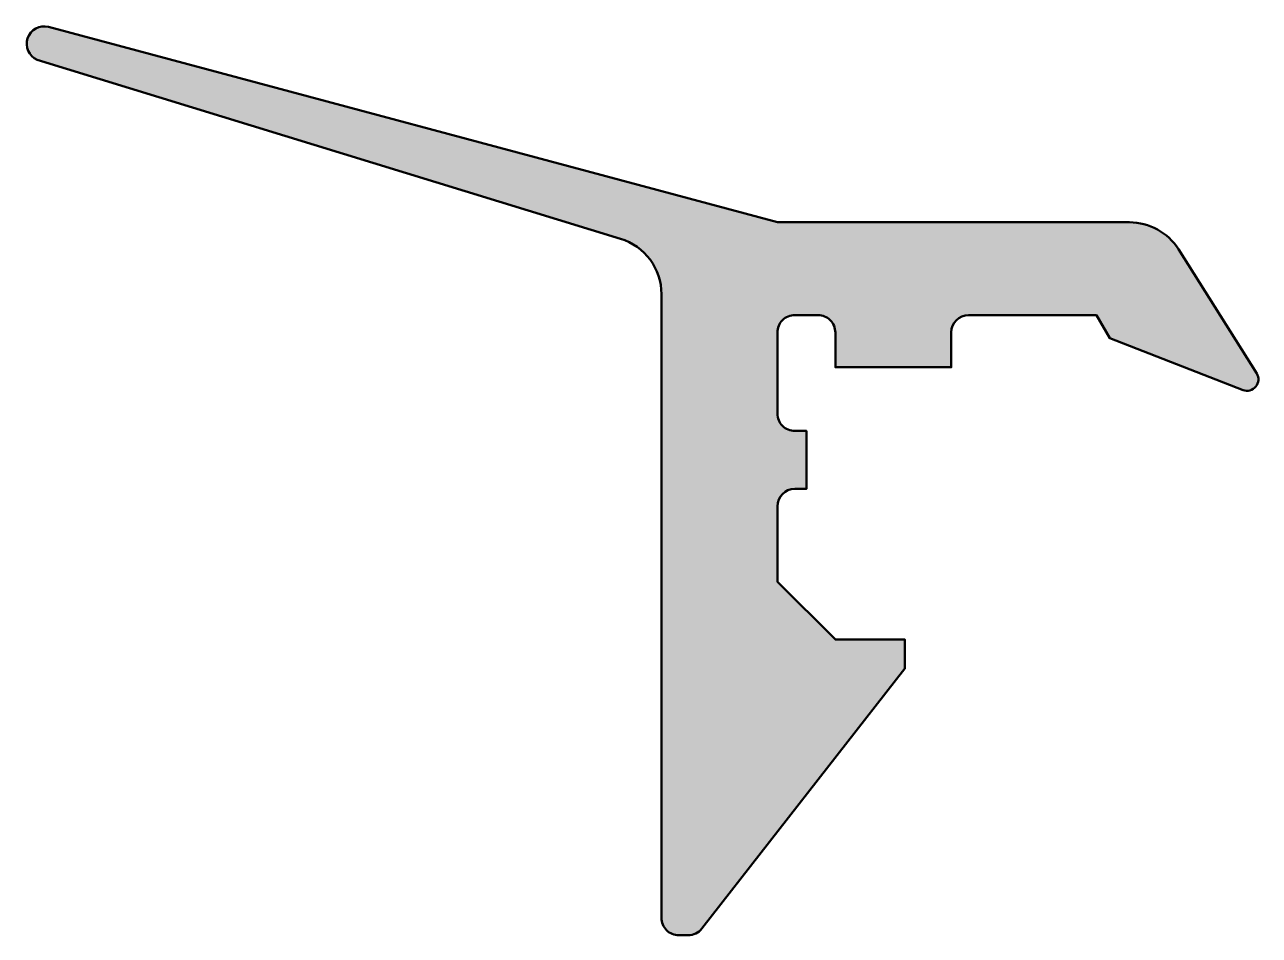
# Model space of a CAD drawing. Extents: x -13.5 to 7.8, y -9.6 to 6.1.
import ezdxf

# ---------------------------------------------------------------- set-up
doc = ezdxf.new("R2010")
doc.units = 0
doc.layers.add('0S-Plastic contour', color=254, linetype='Continuous', lineweight=50)
doc.layers.add('0S-Plastic hatch', color=253, linetype='Continuous', lineweight=25)

# ---------------------------------------------------------------- blocks, each defined once
blk = doc.blocks.new('224544__EF258E9B_5E08_4B84_AF27_FAB11A50144F_')
at = {"layer": '0S-Plastic hatch'}
h = blk.add_hatch(color=256, dxfattribs=at)
edge = h.paths.add_edge_path()
edge.add_line((-13.27364406585693, 5.505090808868406), (-3.207000112533568, 2.416999912261962))
edge.add_ellipse((-3.499618941281128, 1.461169337932546), major_axis=(-0.9996188602464913, 0), ratio=1, start_angle=179.9902974501292, end_angle=252.9785080007655, ccw=False)
edge.add_line((-2.500000095367433, 1.461000061035021), (-2.500001525877277, -9.300006445104977))
edge.add_arc((-2.200001525877269, -9.300006484985344), 0.3000000000000083, 179.9999923636163, 269.9999999999982)
edge.add_line((-2.200001525877278, -9.60000648498535), (-2.040162618286912, -9.60000648498535))
edge.add_arc((-2.040162618286923, -9.300006484985328), 0.3000000000000238, 270.0000000000019, 322.0006397440672)
edge.add_line((-1.803757329943242, -9.48470228797813), (1.699995541572571, -4.999999904632567))
edge.add_line((1.699995541572571, -4.999999904632567), (1.699995422363281, -4.499999904632567))
edge.add_line((1.699995422363281, -4.499999904632567), (0.4999985337257385, -4.499999904632567))
edge.add_line((0.4999985337257385, -4.499999904632567), (-0.5000015854835512, -3.499999904632568))
edge.add_line((-0.5000015854835512, -3.499999904632568), (-0.5000015258780662, -2.199999986244887))
edge.add_ellipse((-0.2000015258780667, -2.199999999999999), major_axis=(-0.2999999999999997, 0), ratio=1, start_angle=269.99999999999994, end_angle=359.9999973001307, ccw=False)
edge.add_line((-0.2000015258780663, -1.9), (-5.9604645e-09, -1.9))
edge.add_line((-5.9604645e-09, -1.9), (1.4901161e-09, -0.8999999994564626))
edge.add_line((1.4901161e-09, -0.8999999994564626), (-0.2000015236849799, -0.9000000009190912))
edge.add_ellipse((-0.200001525878907, -0.6000000009190924), major_axis=(-0.2999999999999989, 0), ratio=1, start_angle=0, end_angle=90.00000041900921, ccw=False)
edge.add_line((-0.500001525878906, -0.6000000009190922), (-0.5000015258789064, 0.7999999999999997))
edge.add_ellipse((-0.2000015258789066, 0.8000000000000003), major_axis=(-0.2999999999999997, 0), ratio=1, start_angle=269.99999999999983, end_angle=360, ccw=False)
edge.add_line((-0.2000015258789059, 1.1), (0.1999984741210937, 1.099999999999999))
edge.add_ellipse((0.199998474121094, 0.8), major_axis=(-0.2999999999999998, 0), ratio=1, start_angle=180, end_angle=270.00000000000006, ccw=False)
edge.add_line((0.4999984741210936, 0.8000000000000003), (0.4999984741210938, 0.1999755859374999))
edge.add_line((0.4999984741210938, 0.1999755859374999), (2.499998474121093, 0.1999755859374999))
edge.add_line((2.499998474121093, 0.1999755859374999), (2.499998474121094, 0.8))
edge.add_ellipse((2.799998474121094, 0.7999999999999993), major_axis=(-0.3000000000000007, 0), ratio=1, start_angle=270.00000000000034, end_angle=360, ccw=False)
edge.add_line((2.799998474121093, 1.1), (5.005323791503905, 1.099999999999999))
edge.add_line((5.005323791503905, 1.099999999999999), (5.236265563964844, 0.6999755859375001))
edge.add_line((5.236265563964844, 0.6999755859375001), (7.534689331054686, -0.1960509061813354))
edge.add_arc((7.600845415939309, -0.0075504257082664), 0.1997725173937574, 250.6609790033474, 390.1733932885808)
edge.add_line((7.773550415039064, 0.0928589463233951), (6.419820273022221, 2.2341001825954))
edge.add_arc((5.575576945060594, 1.702084446400511), 0.997891547397166, 32.21784742440912, 90.0333891976666)
edge.add_line((5.574995422363405, 2.699975824356079), (-0.5000014960765835, 2.6999755859375))
edge.add_line((-0.5000014960765835, 2.6999755859375), (-13.07949028015136, 6.070643043518064))
edge.add_arc((-13.15313560295089, 5.779822880476246), 0.3000000013365254, 75.78953745205258, 246.3158238902554)
at = {"layer": '0S-Plastic contour', "color": 7}
for points in [[(5.574995422363405, 2.699975824356079), (-0.5000014960765835, 2.6999755859375), (-13.07949028015136, 6.070643043518064)], [(-13.27364406585693, 5.505090808868406), (-3.207000112533568, 2.416999912261962)], [(7.773550415039064, 0.0928589463233951), (6.419820273022221, 2.2341001825954)], [(-2.500000095367433, 1.461000061035021), (-2.500001525877277, -9.300006445104977)], [(-0.2000015258789059, 1.1), (0.1999984741210937, 1.099999999999999)], [(2.799998474121093, 1.1), (5.005323791503905, 1.099999999999999), (5.236265563964844, 0.6999755859375001), (7.534689331054686, -0.1960509061813354)], [(-0.500001525878906, -0.6000000009190922), (-0.5000015258789064, 0.7999999999999997)], [(0.4999984741210936, 0.8000000000000003), (0.4999984741210938, 0.1999755859374999), (2.499998474121093, 0.1999755859374999), (2.499998474121094, 0.8)], [(-0.2000015258780663, -1.9), (-5.9604645e-09, -1.9), (1.4901161e-09, -0.8999999994564626), (-0.2000015236849799, -0.9000000009190912)], [(-1.803757329943242, -9.48470228797813), (1.699995541572571, -4.999999904632567), (1.699995422363281, -4.499999904632567), (0.4999985337257385, -4.499999904632567), (-0.5000015854835512, -3.499999904632568), (-0.5000015258780662, -2.199999986244887)], [(-2.200001525877278, -9.60000648498535), (-2.040162618286912, -9.60000648498535)]]:
    blk.add_lwpolyline(points, dxfattribs=at)
for centre, radius, start, end in [((-13.15313560295089, 5.779822880476246), 0.3000000013365254, 75.78953745205258, 246.3158238902554), ((5.575576945060594, 1.702084446400511), 0.997891547397166, 32.21784742440912, 90.0333891976666), ((7.600845415939309, -0.0075504257082664), 0.1997725173937574, 250.6609790033474, 30.17339328858075), ((-2.200001525877269, -9.300006484985344), 0.3000000000000083, 179.9999923636163, 269.9999999999982), ((-2.040162618286923, -9.300006484985328), 0.3000000000000238, 270.0000000000019, 322.0006397440672)]:
    blk.add_arc(centre, radius, start, end, dxfattribs=at)
at = {"layer": '0S-Plastic contour', "color": 7, "extrusion": (0, 0, -1)}
for centre, radius, start, end in [((3.499618941281128, 1.461169337932546), 0.9996188602464913, 107.0214919992345, 180.0097025498708), ((0.2000015258789066, 0.8000000000000003), 0.2999999999999997, 0, 90.00000000000017), ((-0.199998474121094, 0.8), 0.2999999999999998, 89.99999999999996, 180), ((-2.799998474121094, 0.7999999999999993), 0.3000000000000007, 0, 89.99999999999967), ((0.200001525878907, -0.6000000009190924), 0.2999999999999989, 269.9999995809908, 0), ((0.2000015258780667, -2.199999999999999), 0.2999999999999997, 2.6998693284e-06, 90.00000000000007)]:
    blk.add_arc(centre, radius, start, end, dxfattribs=at)
blk = doc.blocks.new('224544__44CCC5FA_FA44_4CDB_BEE3_5069C9D87B0C_')
at = {"layer": '0S-Plastic contour', "color": 7}
blk.add_blockref('224544__EF258E9B_5E08_4B84_AF27_FAB11A50144F_', (0, 0), dxfattribs=at)

msp = doc.modelspace()

# ---------------------------------------------------------------- block references
at = {"layer": '0S-Plastic contour', "color": 7}
msp.add_blockref('224544__44CCC5FA_FA44_4CDB_BEE3_5069C9D87B0C_', (0, 0), dxfattribs=at)

doc.saveas('drawing.dxf')
